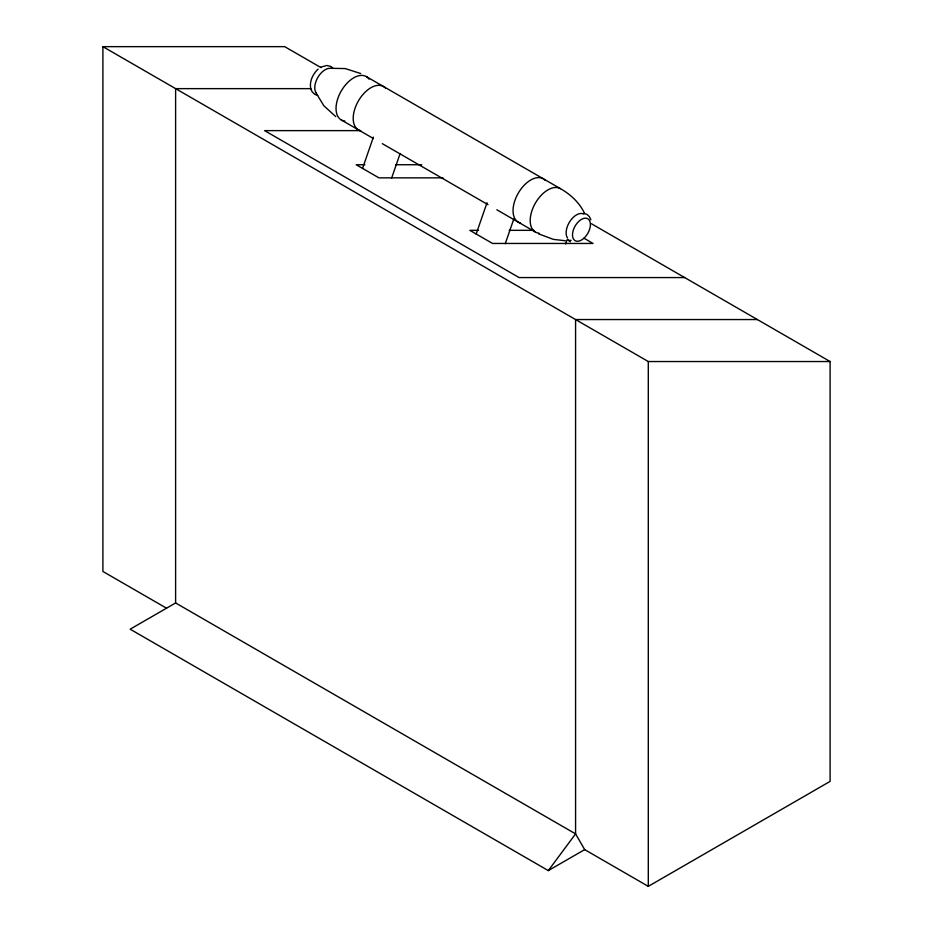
<?xml version="1.0" encoding="UTF-8"?>
<svg xmlns="http://www.w3.org/2000/svg" width="933" height="933" viewBox="0 0 933 933"><rect width="100%" height="100%" fill="white"/><g stroke="black" fill="none" stroke-linecap="round" stroke-linejoin="round"><path stroke-width="1.4" d="M362.505 168.523L373.387 137.139M391.627 178.075L400.14 153.513M476.133 234.125L487.014 202.741M505.254 243.676L513.768 219.115M565.608 243.968L567.019 239.886M591.417 223.733L830.102 361.538L830.102 781.388L648.295 886.35L584.676 849.613L575.579 833.869L175.614 602.951L130.165 629.192L548.312 870.606L575.579 833.869L575.579 319.553L757.386 319.553M318.071 69.112C313.045 73.917 309.359 81.066 310.677 88.157M548.312 870.606L584.676 849.613M320.777 67.153L326.737 65.485L330.644 66.395M330.492 68.272L345.303 68.587L360.686 73.52M568.337 240.597L571.159 240.329M166.529 608.199L102.898 571.462L102.898 46.65L284.705 46.65L321.057 67.642M310.876 88.635L175.614 88.635L175.614 602.951M360.441 130.62L264.599 130.62L519.121 277.567L684.659 277.567M364.943 164.733L356.208 164.733L378.926 177.853L443.012 177.853M395.534 164.733L421.751 164.733M478.571 230.334L469.835 230.334L492.554 243.455L593.05 243.455L584.221 238.347M509.161 230.334L533.921 230.334M102.898 46.65L648.295 361.538L830.102 361.538M565.351 240.761L553.362 239.361L538.528 233.845M315.319 94.56L317.663 95.294M583.988 213.307L587.055 214.438L589.423 216.678M366.272 76.564L560.441 188.664C570.401 194.297 579.335 202.508 584.338 212.922M341.21 119.925L373.48 138.562M382.297 143.647L488.006 204.677M496.822 209.762L535.379 232.025M335.775 116.613L323.833 105.756L316.147 93.078M570.296 241.775L567.952 239.524M331.355 66.826L333.151 68.494M314.596 94.163L312.228 91.924L310.782 88.822M589.784 217.366L590.869 219.768M648.295 361.538L648.295 886.35M567.509 238.043A14.683 8.479 -60 0 1 570.191 220.993A14.683 8.479 -60 0 1 583.848 214.147M316.147 92.927A14.683 8.479 -60 0 1 317.803 77.486A14.683 8.479 -60 0 1 330.34 68.354M344.883 121.068A25.039 14.462 -60 0 1 341.233 91.002A25.039 14.462 -60 0 1 369.083 79.177M520.579 223.045A25.039 14.462 -60 0 1 518.235 193.201A25.039 14.462 -60 0 1 545.257 180.349M539.041 233.168A25.039 14.462 -60 0 1 533.863 205.995A25.039 14.462 -60 0 1 560.441 188.664M360.744 130.772A25.039 14.462 -60 0 1 358.4 100.916A25.039 14.462 -60 0 1 385.422 88.064M583.766 238.37A12.665 7.312 -60 0 0 587.79 218.754A12.665 7.312 -60 0 0 572.804 232.025A12.665 7.312 -60 0 0 583.766 238.37"/></g></svg>
